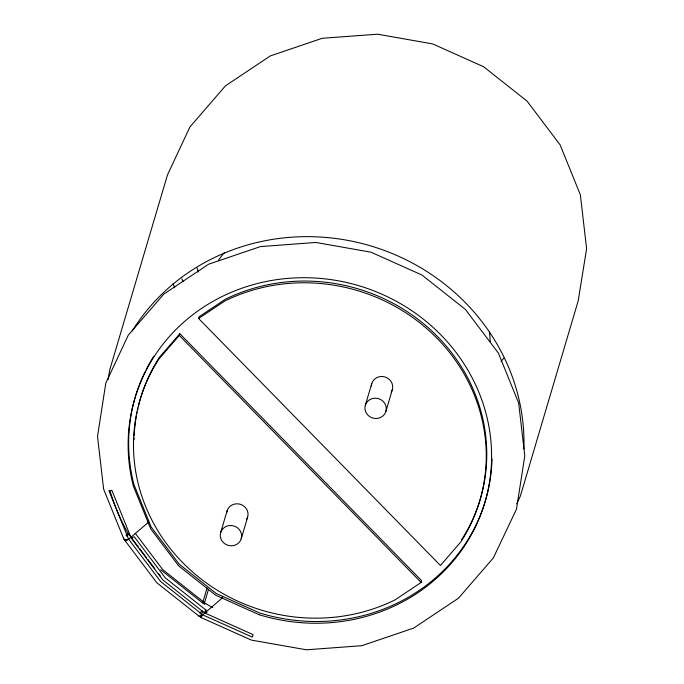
<?xml version="1.0" encoding="UTF-8"?>
<svg xmlns="http://www.w3.org/2000/svg" width="684" height="684" viewBox="0 0 684 684"><rect width="100%" height="100%" fill="white"/><g stroke="black" fill="none" stroke-linecap="round" stroke-linejoin="round"><path stroke-width="1.03" d="M108.157 379.475L109.671 370.087L167.512 174.83L189.93 126.968L225.463 85.851L270.342 55.908L322.224 38.295L377.585 34.2L432.639 43.904L483.648 66.758L527.125 101.189L560.111 144.863L580.357 194.795L586.607 248.737L578.185 300.892L520.344 496.148L516.753 503.809M179.319 335.459L179.832 333.724L421.652 580.733L421.13 582.469L394.89 599.979A177.207 166.836 16.5 0 1 182.594 562.539A177.207 166.836 16.5 0 1 158.962 358.98L179.319 335.459L421.13 582.469M198.599 318.479L224.848 300.977A177.207 166.836 16.5 0 1 437.144 338.409A177.207 166.836 16.5 0 1 460.777 541.967L440.419 565.488L198.599 318.479L199.112 316.743L225.361 299.241A177.207 166.836 16.5 0 1 437.657 336.673A177.207 166.836 16.5 0 1 461.29 540.232M148.633 520.78L148.112 522.516L129.071 538.915M220.676 532.503L227.105 510.811M202.823 602.288L207.064 587.975M208.543 589.155L204.311 603.468A13.423 1.214 -58.8 0 0 205.422 603.416A210.86 198.522 16.5 0 0 212.698 607.631M222.642 596.38L222.129 598.115L203.088 614.514M241.213 538.804A10.739 10.115 16.5 0 0 228.388 525.714A10.739 10.115 16.5 0 0 223.232 542.446A10.739 10.115 16.5 0 0 241.213 538.804L247.634 517.113M365.341 405.193L371.771 383.502M385.879 411.494A10.739 10.115 16.5 0 0 373.054 398.404A10.739 10.115 16.5 0 0 367.898 415.137A10.739 10.115 16.5 0 0 385.879 411.494L392.3 389.803M179.832 333.724L159.475 357.245A177.207 166.836 16.5 0 0 138.45 405.937M501.081 361.323L503.851 358.125M205.012 613.086L253.089 634.615L252.319 637.095L202.797 614.916A13.423 1.214 -58.8 0 1 201.019 614.993M200.352 617.242L251.361 640.096L306.415 649.8L361.776 645.705L413.658 628.092L458.536 598.149L493.344 557.922L516.488 509.17L524.79 455.86L518.66 403.064L498.414 353.132L465.428 309.467L421.951 275.028L370.95 252.182L315.888 242.469L260.536 246.565L208.646 264.186L163.767 294.129L128.241 335.237L105.815 383.108L97.513 436.418L103.643 489.205L123.889 539.137M160.731 569.789L202.823 603.126A13.423 2.3 -44.4 0 0 204.738 602.869L162.655 569.541L135.193 533.187M198.967 616.139L156.875 582.811L124.95 540.531M138.262 546.832L128.686 534.144A13.423 2.3 -44.4 0 0 126.882 536.393M139.545 548.517L146.564 557.819M147.847 559.512L154.866 568.814M158.697 573.885L160.612 576.424M198.198 272.087L197.154 268.034M181.867 278.798L183.055 281.731M173.12 283.92L174.719 287.853M130.995 537.479L111.911 490.411L108.91 490.616L128.566 539.095A13.423 3.232 -29.6 0 1 123.821 538.214M218.435 260.245A149.121 140.391 16.5 0 1 224.275 252.695M489.462 332.048A149.121 140.391 16.5 0 1 490.197 341.581M124.95 539.702A13.423 2.3 -44.4 0 0 128.66 539.214L160.586 581.486L202.678 614.822A13.423 2.3 -44.4 0 1 198.967 615.309M126.036 535.273A13.423 3.232 -29.6 0 1 128.165 533.46A210.86 198.522 16.5 0 1 109.902 490.402M206.995 612.436A210.86 198.522 16.5 0 1 205.183 611.376M492.053 459.015A182.577 171.889 16.5 0 1 259.732 613.001L216.289 593.532L179.251 564.206L151.155 527.005L133.91 484.469A182.577 171.889 16.5 0 1 135.543 396.156M135.851 395.164A182.577 171.889 16.5 0 1 145.085 371.805M146.025 369.916A182.577 171.889 16.5 0 1 153.78 356.227M134.03 439.769A177.207 166.836 16.5 0 1 134.09 437.657M134.175 435.537A177.207 166.836 16.5 0 1 136.278 416.402M136.655 414.299A177.207 166.836 16.5 0 1 137.065 412.196M137.493 410.101A177.207 166.836 16.5 0 1 137.963 408.015M132.268 330.885A210.86 198.522 16.5 0 1 371.523 246.154A210.86 198.522 16.5 0 1 523.893 448.961M201.31 614.36A13.423 1.214 -58.8 0 1 202.9 611.197M371.344 386.109A10.739 10.115 16.5 0 1 385.015 376.987A10.739 10.115 16.5 0 1 391.18 392.197M226.737 512.538A10.739 10.115 16.5 0 1 240.794 504.441A10.739 10.115 16.5 0 1 246.514 519.507M199.984 613.309A13.423 2.3 -44.4 0 1 202.054 610.53M206.089 610.171L204.336 612.779L162.783 579.87L131.26 538.137L134.252 536.795L165.237 577.826L206.089 610.171M259.219 614.736L215.768 595.268L178.738 565.942L150.642 528.741L133.389 486.204A182.577 171.889 16.5 0 1 297.771 277.798A182.577 171.889 16.5 0 1 490.548 474.713A182.577 171.889 16.5 0 1 259.219 614.736"/></g></svg>
